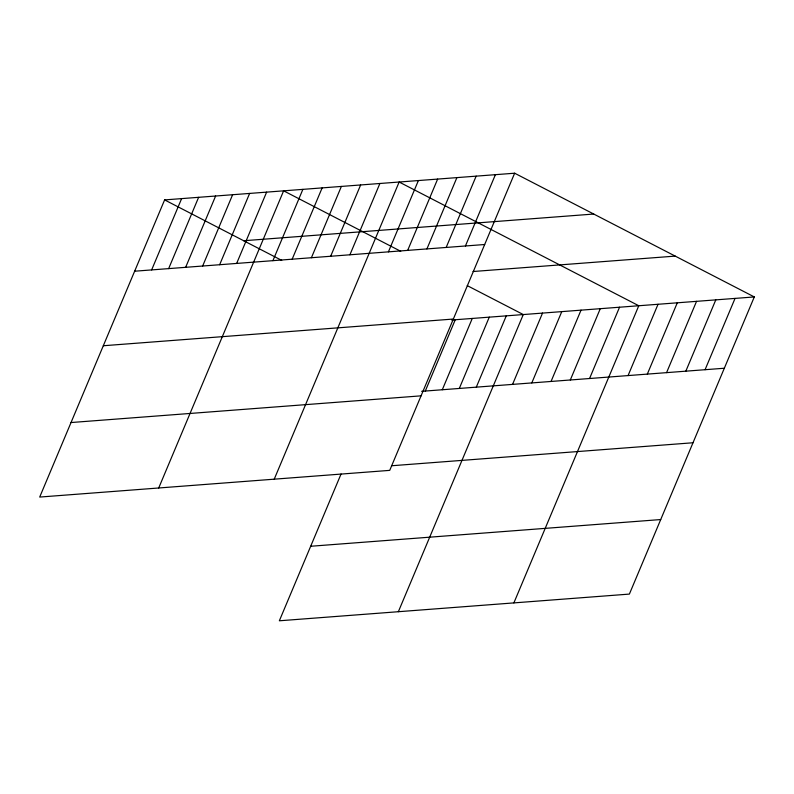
<?xml version="1.0" encoding="UTF-8"?>
<svg xmlns="http://www.w3.org/2000/svg" width="794" height="794" viewBox="0 0 794 794"><rect width="100%" height="100%" fill="white"/><g stroke="black" fill="none" stroke-linecap="round" stroke-linejoin="round"><path stroke-width="1.19" d="M514.651 173.211L164.616 199.909L39.7 497.064L389.735 470.366L514.651 173.211L754.3 296.936L629.384 594.091L279.349 620.789L341.063 473.988M151.644 269.92L181.618 198.609M168.646 268.62L198.619 197.319M185.647 267.32L215.621 196.019M202.649 266.03L232.622 194.719M219.65 264.73L249.624 193.428M236.652 263.429L266.625 192.128M158.711 487.992L283.627 190.828L400.732 251.291M272.908 260.67L302.881 189.359M292.162 259.201L322.136 187.9M311.407 257.732L341.38 186.431M330.661 256.264L360.635 184.962M349.916 254.795L379.889 183.493M274.228 479.179L399.144 182.025L638.783 305.74L513.877 602.904M388.415 251.857L418.388 180.556M407.669 250.388L437.643 179.087M426.924 248.919L456.897 177.618M446.178 247.45L476.152 176.149M465.423 245.981L495.396 174.68M425.296 391.045L455.27 319.744M442.298 389.745L472.271 318.444M459.299 388.455L489.273 317.143M476.301 387.154L506.274 315.853M398.36 611.708L523.276 314.553L467.259 285.632M512.557 384.385L542.53 313.084M531.801 382.916L561.775 311.615M551.056 381.448L581.029 310.146M570.31 379.979L600.284 308.677M589.565 378.51L619.538 307.209M628.064 375.582L658.037 304.271M647.318 374.113L677.292 302.802M666.573 372.644L696.546 301.333M685.827 371.175L715.791 299.874M705.072 369.706L735.046 298.405M243.698 240.741L593.733 214.043M134.643 271.211L484.677 244.512M473.065 271.518L675.218 256.105M103.309 345.747L453.344 319.049M451.627 320.022L754.3 296.936M421.654 391.323L724.327 368.237M71.033 422.537L421.068 395.839M391.531 465.76L692.993 442.764M310.682 546.262L660.717 519.554M164.616 199.909L281.721 260.372"/></g></svg>
